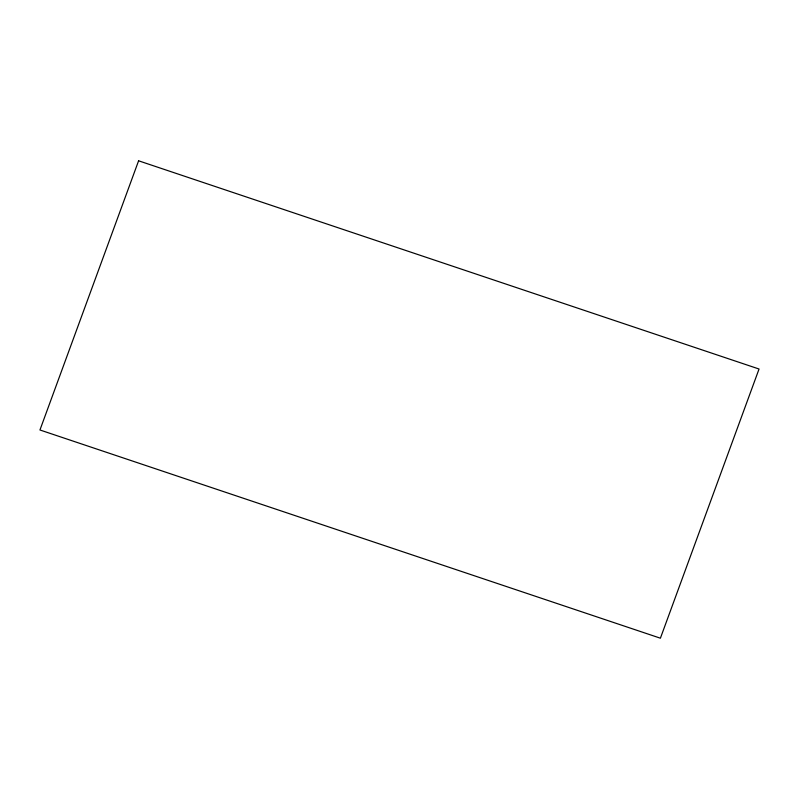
<?xml version="1.0" encoding="UTF-8"?>
<svg xmlns="http://www.w3.org/2000/svg" width="799" height="799" viewBox="0 0 799 799"><rect width="100%" height="100%" fill="white"/><g stroke="black" fill="none" stroke-linecap="round" stroke-linejoin="round"><path stroke-width="1.2" d="M138.597 160.799L39.95 429.982L660.403 638.201L759.05 369.018L138.597 160.799"/></g></svg>
